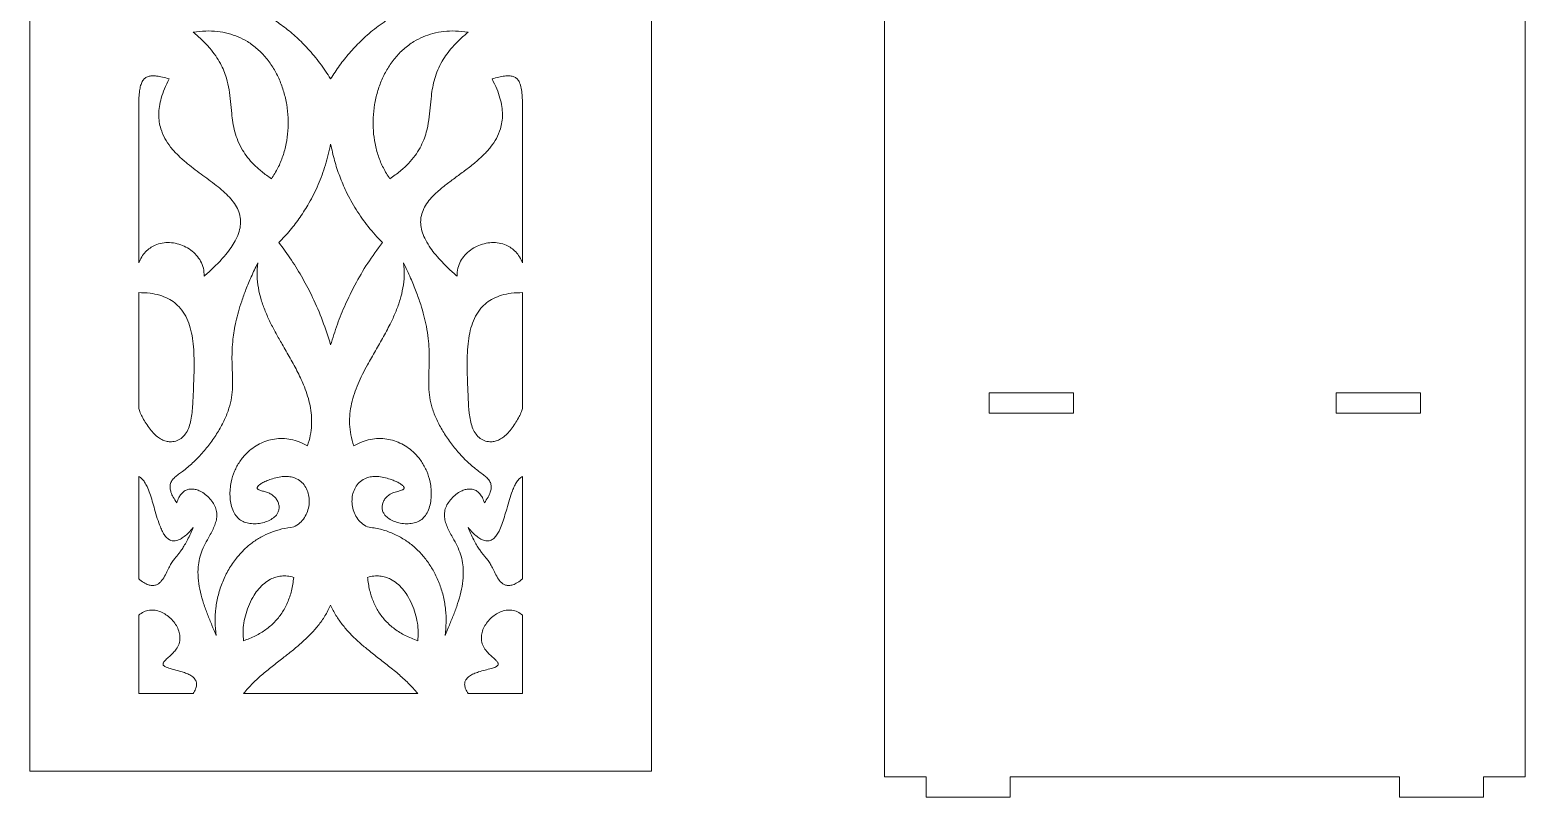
# Model space of a CAD drawing. Header units: millimetres. Extents: x -1055 to 1596, y -976 to 1493.
# Drawn here: x 709 to 1596, y -504 to -49 of the extents above; entities that cross this region are included whole.
import ezdxf

# ---------------------------------------------------------------- set-up
doc = ezdxf.new("R2010")
doc.units = ezdxf.units.MM

msp = doc.modelspace()

# ---------------------------------------------------------------- linework, layer by layer
at = {"color": 7, "linetype": 'Continuous', "lineweight": 15}
for p, q in [((708.59, -488.56), (708.59, 405.44)), ((1077.42, -488.56), (1077.42, 405.44)), ((1215.64, -492.05), (1215.64, 407.95)), ((1595.64, 407.95), (1595.64, -492.05)), ((773.13, -98.99), (773.13, -187)), ((1000.88, -187), (1000.88, -98.99)), ((773.13, -204.56), (773.13, -273.34)), ((1000.88, -273.34), (1000.88, -204.56)), ((1277.73, -264.05), (1327.73, -264.05)), ((1277.73, -276.05), (1277.73, -264.05)), ((1327.73, -264.05), (1327.73, -276.05)), ((1483.55, -276.05), (1483.55, -264.05)), ((1483.55, -264.05), (1533.55, -264.05)), ((1533.55, -264.05), (1533.55, -276.05)), ((1327.73, -276.05), (1277.73, -276.05)), ((1533.55, -276.05), (1483.55, -276.05)), ((773.13, -313.72), (773.13, -374.49)), ((1000.88, -374.49), (1000.88, -313.72)), ((773.13, -396.1), (773.13, -442.53)), ((1000.88, -442.53), (1000.88, -396.1)), ((773.13, -442.53), (805.5, -442.53)), ((835.35, -442.53), (938.66, -442.53)), ((968.51, -442.53), (1000.88, -442.53)), ((708.59, -488.56), (1077.42, -488.56)), ((1240.24, -492.05), (1215.64, -492.05)), ((1240.24, -504.05), (1240.24, -492.05)), ((1521.04, -492.05), (1290.24, -492.05)), ((1290.24, -492.05), (1290.24, -504.05)), ((1521.04, -504.05), (1521.04, -492.05)), ((1595.64, -492.05), (1571.04, -492.05)), ((1571.04, -492.05), (1571.04, -504.05)), ((1290.24, -504.05), (1240.24, -504.05)), ((1571.04, -504.05), (1521.04, -504.05))]:
    msp.add_line(p, q, dxfattribs=at)
for points, knots in [([(851.85, -41.56), (854.48, -43.35), (859.72, -46.93), (866.97, -53.08), (874.05, -60.16), (880.89, -68.32), (884.96, -74.62), (887, -77.78)], [0, 0, 0, 0, 0.187914, 0.373767, 0.558887, 0.777929, 1, 1, 1, 1]), ([(887, -77.78), (888.73, -75.09), (892.16, -69.73), (898.11, -62.29), (904.97, -54.99), (912.92, -47.92), (919.07, -43.69), (922.16, -41.56)], [0, 0, 0, 0, 0.188692, 0.374969, 0.560154, 0.778808, 1, 1, 1, 1]), ([(851.85, -136.96), (853.21, -134.86), (855.96, -130.64), (858.82, -123.58), (860.79, -116.18), (861.81, -108.51), (861.9, -100.74), (861.08, -93), (859.37, -85.44), (856.77, -78.19), (853.3, -71.42), (848.96, -65.25), (843.75, -59.84), (838.09, -55.66), (832.21, -52.63), (826.23, -50.59), (819.74, -49.42), (812.74, -49.11), (807.97, -49.71), (805.5, -50.02)], [0, 0, 0, 0, 0.0601918, 0.1208617, 0.182188, 0.2441133, 0.3064212, 0.3688073, 0.4309449, 0.4925475, 0.5534384, 0.6136217, 0.673364, 0.7332696, 0.781991, 0.8321418, 0.8845564, 0.9401756, 1, 1, 1, 1]), ([(805.5, -50.02), (807.33, -51.6), (810.79, -54.57), (815.24, -59.3), (818.81, -63.88), (821.6, -68.39), (823.7, -72.83), (825.51, -78.04), (826.83, -84.13), (827.64, -91.14), (828.19, -97.65), (828.96, -103.67), (830.1, -109.16), (831.94, -114.7), (834.49, -119.81), (837.71, -124.49), (841.52, -128.78), (846.24, -133.05), (849.91, -135.61), (851.85, -136.96)], [0, 0, 0, 0, 0.0707185, 0.1334134, 0.1895669, 0.2406569, 0.2880988, 0.3331706, 0.4016988, 0.4700495, 0.5397066, 0.5929393, 0.6473144, 0.7036148, 0.7632992, 0.8139719, 0.8693523, 0.9308671, 1, 1, 1, 1]), ([(968.51, -50.02), (966.04, -49.71), (961.27, -49.11), (954.27, -49.42), (947.78, -50.59), (941.8, -52.63), (935.92, -55.66), (930.26, -59.84), (925.05, -65.25), (920.71, -71.42), (917.24, -78.19), (914.64, -85.44), (912.93, -93), (912.11, -100.74), (912.2, -108.51), (913.22, -116.18), (915.19, -123.58), (918.05, -130.64), (920.8, -134.86), (922.16, -136.96)], [0, 0, 0, 0, 0.0598249, 0.1154444, 0.1678585, 0.2180094, 0.2667308, 0.3266363, 0.3863782, 0.4465618, 0.5074526, 0.5690553, 0.6311928, 0.6935789, 0.7558868, 0.8178121, 0.8791383, 0.939808, 1, 1, 1, 1]), ([(922.16, -136.96), (924.24, -135.5), (928.16, -132.76), (933.15, -128.13), (937.09, -123.49), (940.08, -118.8), (942.27, -114.1), (944.08, -108.57), (945.32, -102.16), (946.05, -94.97), (946.63, -88.48), (947.48, -82.68), (948.68, -77.48), (950.51, -72.27), (952.94, -67.42), (955.91, -62.9), (959.36, -58.64), (963.57, -54.26), (966.8, -51.49), (968.51, -50.02)], [0, 0, 0, 0, 0.074303, 0.139859, 0.198534, 0.252096, 0.302109, 0.349824, 0.422122, 0.49257, 0.561567, 0.612656, 0.664129, 0.717321, 0.774007, 0.822398, 0.875409, 0.934218, 1, 1, 1, 1]), ([(791.22, -77.78), (789.88, -77.38), (787.44, -76.64), (784.02, -75.97), (781.17, -75.8), (778.8, -76.17), (776.89, -77.14), (775.4, -78.8), (774.37, -81.14), (773.7, -84.16), (773.3, -88.12), (773.13, -93.14), (773.13, -96.94), (773.13, -98.99)], [0, 0, 0, 0, 0.112244, 0.204421, 0.279246, 0.340665, 0.394485, 0.448023, 0.515739, 0.597321, 0.695672, 0.834837, 1, 1, 1, 1]), ([(811.98, -194.85), (813.81, -193.22), (817.26, -190.14), (821.83, -185.48), (825.6, -181.11), (828.59, -177.01), (831.04, -172.83), (832.82, -168.53), (833.7, -164.1), (833.54, -159.79), (832.31, -155.59), (830.03, -151.58), (826.96, -147.86), (823.27, -144.32), (817.67, -139.72), (810.05, -134.22), (802.26, -128.37), (796.24, -122.96), (792, -118.28), (788.52, -113.13), (786.34, -108.04), (785.25, -103.23), (784.94, -98.77), (785.33, -93.99), (786.48, -88.87), (788.41, -83.37), (790.25, -79.71), (791.22, -77.78)], [0, 0, 0, 0, 0.050559, 0.09533, 0.1348, 0.169495, 0.199997, 0.234674, 0.264914, 0.292492, 0.322963, 0.354123, 0.387087, 0.422229, 0.459427, 0.536754, 0.616014, 0.660347, 0.703611, 0.745922, 0.788117, 0.817033, 0.847369, 0.879957, 0.915679, 0.955413, 1, 1, 1, 1]), ([(982.79, -77.78), (983.76, -79.71), (985.6, -83.37), (987.53, -88.87), (988.68, -93.99), (989.06, -98.77), (988.76, -103.23), (987.67, -108.04), (985.49, -113.13), (982.01, -118.28), (977.77, -122.96), (972.79, -127.43), (967.25, -131.77), (961.39, -136.05), (955.71, -140.25), (950.81, -144.23), (946.87, -148.06), (943.89, -151.73), (941.67, -155.67), (940.48, -159.75), (940.31, -163.89), (941.07, -168.09), (942.82, -172.59), (945.39, -176.99), (948.59, -181.33), (952.32, -185.63), (956.84, -190.22), (960.23, -193.25), (962.03, -194.85)], [0, 0, 0, 0, 0.044586, 0.08432, 0.120041, 0.152628, 0.182964, 0.211879, 0.254074, 0.296383, 0.339647, 0.383978, 0.434409, 0.484719, 0.533743, 0.580348, 0.614729, 0.647013, 0.67758, 0.707507, 0.733792, 0.762428, 0.794962, 0.832839, 0.86719, 0.906176, 0.950293, 1, 1, 1, 1]), ([(1000.88, -98.99), (1000.88, -97.23), (1000.88, -93.93), (1000.76, -89.32), (1000.46, -85.23), (999.84, -81.7), (998.72, -78.93), (997.12, -77.14), (995.21, -76.17), (992.84, -75.8), (989.99, -75.97), (986.57, -76.64), (984.13, -77.38), (982.79, -77.78)], [0, 0, 0, 0, 0.1418388, 0.2648959, 0.3696138, 0.4708486, 0.5519268, 0.6054691, 0.6592981, 0.7207222, 0.7955555, 0.8877435, 1, 1, 1, 1]), ([(887, -116.39), (886.07, -120.54), (884.21, -128.76), (879.83, -140.54), (874.7, -150.86), (869.01, -159.83), (863.08, -167.67), (858.58, -172.47), (856.3, -174.88)], [0, 0, 0, 0, 0.190537, 0.376752, 0.560883, 0.705629, 0.851637, 1, 1, 1, 1]), ([(917.71, -174.88), (914.84, -171.8), (909.16, -165.68), (902, -155.44), (896.43, -145.37), (892.27, -135.56), (889.15, -126.16), (887.72, -119.67), (887, -116.39)], [0, 0, 0, 0, 0.1883366, 0.3733381, 0.5572834, 0.7026117, 0.8498286, 1, 1, 1, 1]), ([(773.13, -187), (773.69, -185.76), (774.76, -183.38), (777.09, -180.38), (779.77, -178.05), (783.08, -176.19), (787.03, -175.01), (791.5, -174.74), (795.95, -175.39), (800.21, -176.9), (804.1, -179.18), (807.45, -182.18), (810.04, -185.86), (811.77, -190.17), (811.91, -193.27), (811.98, -194.85)], [0, 0, 0, 0, 0.073811, 0.14136, 0.204827, 0.266043, 0.346331, 0.426789, 0.507945, 0.589521, 0.670939, 0.7518, 0.832379, 0.914124, 1, 1, 1, 1]), ([(856.3, -174.88), (858.84, -178.32), (863.9, -185.17), (870.55, -196.07), (876.78, -208.04), (882.47, -221.21), (885.49, -230.83), (887, -235.67)], [0, 0, 0, 0, 0.187002, 0.372817, 0.55837, 0.777969, 1, 1, 1, 1]), ([(887, -235.67), (888.28, -231.56), (890.82, -223.37), (895.67, -211.5), (901.6, -199.37), (908.8, -187.03), (914.73, -178.94), (917.71, -174.88)], [0, 0, 0, 0, 0.188597, 0.375282, 0.560968, 0.779774, 1, 1, 1, 1]), ([(962.03, -194.85), (962.1, -193.27), (962.24, -190.17), (963.97, -185.86), (966.56, -182.18), (969.91, -179.18), (973.8, -176.9), (978.06, -175.39), (982.51, -174.74), (986.98, -175.01), (990.93, -176.19), (994.24, -178.05), (996.92, -180.38), (999.25, -183.38), (1000.32, -185.76), (1000.88, -187)], [0, 0, 0, 0, 0.0858762, 0.1676207, 0.2482003, 0.3290604, 0.4104791, 0.4920538, 0.5732095, 0.6536688, 0.733957, 0.7951725, 0.8586409, 0.9261887, 1, 1, 1, 1]), ([(843.73, -187), (842.43, -189.72), (839.95, -194.89), (836.8, -202.46), (834.25, -209.4), (832.27, -215.8), (830.78, -221.68), (829.72, -227.1), (828.95, -232.65), (828.52, -238.3), (828.45, -244.06), (828.6, -249.36), (828.82, -254.83), (828.9, -260.61), (828.37, -266.93), (826.8, -273.44), (824.11, -280.14), (820.48, -286.94), (816.02, -293.63), (810.9, -299.97), (805.29, -305.73), (800.46, -309.76), (796.75, -312.38), (794.56, -314.11), (792.76, -316.07), (791.76, -318.33), (791.66, -320.75), (792.28, -323.29), (793.66, -326.24), (795.02, -328.23), (795.78, -329.34)], [0, 0, 0, 0, 0.056924, 0.108308, 0.154695, 0.196623, 0.234618, 0.26919, 0.300823, 0.340343, 0.376219, 0.409365, 0.440586, 0.479534, 0.518486, 0.55996, 0.605487, 0.654307, 0.705283, 0.757193, 0.807795, 0.857055, 0.875722, 0.893378, 0.909745, 0.92561, 0.938796, 0.954629, 0.974601, 1, 1, 1, 1]), ([(873.32, -295.57), (873.93, -293.5), (875.11, -289.47), (875.81, -283.32), (875.73, -277.38), (874.9, -271.6), (873.45, -265.96), (871.1, -259.37), (867.62, -251.88), (863.05, -243.54), (858.58, -235.88), (854.57, -228.8), (851.15, -222.29), (848.13, -215.65), (845.67, -208.83), (843.99, -201.78), (843.15, -194.44), (843.54, -189.51), (843.73, -187)], [0, 0, 0, 0, 0.055918, 0.108688, 0.159592, 0.209681, 0.259724, 0.31021, 0.39094, 0.473349, 0.556763, 0.620692, 0.68427, 0.747256, 0.809672, 0.871916, 0.93488, 1, 1, 1, 1]), ([(930.28, -187), (930.47, -189.5), (930.86, -194.43), (930.03, -201.75), (928.35, -208.78), (925.9, -215.59), (922.58, -222.91), (918.4, -230.73), (913.56, -239.06), (909.31, -246.48), (905.87, -253.04), (903.23, -258.72), (901.02, -264.5), (899.35, -270.4), (898.35, -276.46), (898.16, -282.7), (898.82, -289.16), (900.06, -293.39), (900.69, -295.57)], [0, 0, 0, 0, 0.064982, 0.127813, 0.189923, 0.252199, 0.315042, 0.398193, 0.481759, 0.564821, 0.619718, 0.673831, 0.727149, 0.779883, 0.832531, 0.88593, 0.94126, 1, 1, 1, 1]), ([(978.23, -329.34), (978.99, -328.23), (980.35, -326.24), (981.73, -323.29), (982.35, -320.75), (982.25, -318.38), (981.32, -316.19), (979.65, -314.3), (976.58, -311.82), (972.31, -308.86), (967.55, -304.53), (962.74, -299.53), (957.99, -293.63), (953.53, -286.94), (949.9, -280.14), (947.21, -273.44), (945.64, -266.93), (945.11, -260.61), (945.19, -254.8), (945.41, -249.27), (945.57, -243.85), (945.47, -237.97), (944.96, -231.49), (943.92, -224.89), (942.39, -218.17), (940.41, -211.33), (937.76, -203.84), (934.4, -195.61), (931.7, -189.97), (930.28, -187)], [0, 0, 0, 0, 0.025398, 0.04537, 0.061203, 0.074389, 0.089474, 0.104949, 0.121579, 0.163845, 0.202992, 0.242834, 0.294742, 0.345718, 0.394538, 0.440063, 0.481537, 0.520488, 0.559434, 0.591238, 0.625051, 0.661728, 0.702238, 0.74771, 0.787745, 0.832289, 0.882037, 0.9377, 1, 1, 1, 1]), ([(773.13, -273.34), (773.43, -274.19), (774.13, -276.12), (775.65, -279.11), (777.55, -282.38), (779.77, -285.58), (782.17, -288.43), (784.73, -290.66), (787.35, -292.18), (789.95, -293.01), (792.86, -293.25), (796.02, -292.56), (799.09, -290.66), (801.49, -287.83), (803.15, -284.26), (804.22, -280.16), (804.87, -275.64), (805.35, -269.2), (805.64, -260.96), (806.01, -251.92), (806.04, -243.84), (805.72, -236.85), (804.91, -230.23), (803.47, -224.1), (801.22, -218.54), (798.21, -214), (794.56, -210.5), (790.41, -207.88), (785.44, -205.98), (779.58, -204.77), (775.37, -204.63), (773.13, -204.56)], [0, 0, 0, 0, 0.018868, 0.042953, 0.070011, 0.097824, 0.124284, 0.147796, 0.168504, 0.187138, 0.204397, 0.22896, 0.253331, 0.278603, 0.305537, 0.33498, 0.366923, 0.40084, 0.470122, 0.53919, 0.590117, 0.639065, 0.685515, 0.729242, 0.770495, 0.81023, 0.842163, 0.87561, 0.912075, 0.953072, 1, 1, 1, 1]), ([(1000.88, -204.56), (998.64, -204.63), (994.43, -204.77), (988.57, -205.98), (983.6, -207.88), (979.45, -210.5), (975.8, -214), (972.79, -218.54), (970.54, -224.1), (969.1, -230.23), (968.28, -236.85), (967.97, -243.84), (968, -251.42), (968.29, -259.47), (968.62, -267.81), (969.01, -274.85), (969.84, -280.39), (970.91, -284.4), (972.56, -287.89), (974.94, -290.67), (977.99, -292.56), (981.15, -293.25), (984.06, -293.01), (986.66, -292.18), (989.28, -290.66), (991.84, -288.43), (994.24, -285.58), (996.46, -282.38), (998.36, -279.11), (999.88, -276.12), (1000.58, -274.19), (1000.88, -273.34)], [0, 0, 0, 0, 0.046928, 0.087925, 0.124391, 0.157837, 0.18977, 0.229505, 0.270758, 0.314485, 0.360935, 0.409883, 0.46081, 0.51934, 0.578352, 0.635426, 0.666658, 0.695461, 0.721856, 0.746669, 0.77104, 0.795603, 0.812863, 0.831496, 0.852204, 0.875715, 0.902176, 0.929989, 0.957047, 0.981132, 1, 1, 1, 1]), ([(865.1, -343.71), (866.36, -342.96), (868.82, -341.5), (871.55, -338.23), (873.39, -334.55), (874.33, -330.62), (874.4, -326.64), (873.61, -322.82), (871.94, -319.35), (869.37, -316.46), (866.2, -314.62), (862.75, -313.74), (859.19, -313.65), (855.42, -314.23), (851.87, -315.2), (848.78, -316.37), (846.46, -317.52), (844.8, -318.6), (843.91, -319.42), (843.52, -320.05), (843.41, -320.42), (843.43, -320.79), (843.63, -321.16), (844.06, -321.48), (844.69, -321.77), (845.94, -322.2), (847.78, -322.68), (850.1, -323.42), (852.29, -324.49), (854.09, -326.07), (855.42, -327.97), (856.25, -330.03), (856.54, -332.15), (856.25, -334.2), (855.17, -336.37), (853.1, -338.44), (850.08, -340.15), (846.59, -341.3), (842.88, -341.84), (839.21, -341.74), (835.8, -340.95), (832.9, -339.31), (830.52, -336.82), (828.76, -333.53), (827.67, -329.6), (827.22, -325.43), (827.32, -321.19), (828.04, -316.17), (829.78, -310.57), (832.92, -304.77), (836.71, -300.2), (840.74, -296.76), (844.76, -294.27), (849.11, -292.45), (853.73, -291.35), (858.55, -291.05), (863.5, -291.61), (868.54, -293.04), (871.69, -294.71), (873.32, -295.57)], [0, 0, 0, 0, 0.022896, 0.044713, 0.066057, 0.087128, 0.10788, 0.128185, 0.148035, 0.167748, 0.188161, 0.204787, 0.223313, 0.243729, 0.264601, 0.281198, 0.295792, 0.305184, 0.312314, 0.314656, 0.316646, 0.318439, 0.320289, 0.323104, 0.326723, 0.331127, 0.343857, 0.356665, 0.369484, 0.38193, 0.393966, 0.405565, 0.416645, 0.427215, 0.437676, 0.454253, 0.472435, 0.491866, 0.511756, 0.531206, 0.549457, 0.566332, 0.582773, 0.603051, 0.624396, 0.646582, 0.668964, 0.690872, 0.726248, 0.760607, 0.794221, 0.819085, 0.843742, 0.868325, 0.893027, 0.918126, 0.943995, 0.971103, 1, 1, 1, 1]), ([(900.69, -295.57), (902.32, -294.71), (905.47, -293.04), (910.51, -291.61), (915.46, -291.05), (920.28, -291.35), (924.9, -292.45), (929.25, -294.27), (933.27, -296.76), (937.3, -300.2), (941.09, -304.77), (944.23, -310.57), (945.97, -316.17), (946.69, -321.19), (946.79, -325.43), (946.34, -329.6), (945.25, -333.53), (943.49, -336.82), (941.11, -339.31), (938.21, -340.95), (934.8, -341.74), (931.13, -341.84), (927.42, -341.3), (923.93, -340.15), (920.91, -338.44), (918.84, -336.37), (917.76, -334.2), (917.47, -332.15), (917.76, -330.03), (918.59, -327.97), (919.92, -326.07), (921.89, -324.34), (924.51, -323.18), (927.15, -322.44), (929.02, -321.93), (929.99, -321.46), (930.38, -321.15), (930.58, -320.79), (930.6, -320.42), (930.49, -320.05), (930.02, -319.29), (928.78, -318.27), (926.89, -317.17), (924.68, -316.16), (921.93, -315.14), (918.58, -314.23), (914.82, -313.65), (911.26, -313.74), (907.81, -314.62), (904.64, -316.46), (902.07, -319.35), (900.4, -322.82), (899.61, -326.64), (899.68, -330.62), (900.62, -334.55), (902.46, -338.23), (905.19, -341.5), (907.65, -342.96), (908.91, -343.71)], [0, 0, 0, 0, 0.028898, 0.056007, 0.081877, 0.106977, 0.13168, 0.156263, 0.180921, 0.205786, 0.239401, 0.273761, 0.309138, 0.331046, 0.35343, 0.375616, 0.396962, 0.417241, 0.433682, 0.450557, 0.468809, 0.48826, 0.508151, 0.527582, 0.545765, 0.562342, 0.572803, 0.583374, 0.594454, 0.606054, 0.618089, 0.630536, 0.646881, 0.66268, 0.673864, 0.677131, 0.679714, 0.681564, 0.683357, 0.685347, 0.687689, 0.697156, 0.710136, 0.722215, 0.73539, 0.756263, 0.77668, 0.795206, 0.811833, 0.832247, 0.85196, 0.871811, 0.892117, 0.912869, 0.933941, 0.955285, 0.977103, 1, 1, 1, 1]), ([(805.5, -344.1), (804.58, -345.13), (802.91, -346.99), (800.35, -349.27), (798.03, -350.85), (795.91, -351.78), (793.95, -352.08), (792.03, -351.74), (790.2, -350.62), (788.57, -348.77), (787.15, -346.41), (785.63, -342.98), (784.11, -338.47), (782.63, -333.31), (781.23, -328.35), (779.83, -323.89), (778.37, -320.12), (776.8, -317.19), (775.2, -315.01), (773.79, -314.13), (773.13, -313.72)], [0, 0, 0, 0, 0.0689953, 0.1258052, 0.1720357, 0.2096717, 0.2412484, 0.2698269, 0.3061147, 0.3465291, 0.3926339, 0.4443641, 0.5347344, 0.6315795, 0.7143722, 0.7937999, 0.8664197, 0.9169433, 0.9611094, 1, 1, 1, 1]), ([(1000.88, -313.72), (1000.25, -314.11), (998.9, -314.93), (997.36, -316.97), (995.98, -319.44), (994.5, -322.98), (993.01, -327.56), (991.54, -332.75), (990.13, -337.69), (988.71, -342.08), (987.21, -345.75), (985.6, -348.57), (983.91, -350.55), (982.02, -351.73), (980.05, -352.08), (978.1, -351.78), (975.98, -350.85), (973.66, -349.27), (971.1, -346.99), (969.43, -345.13), (968.51, -344.1)], [0, 0, 0, 0, 0.0370416, 0.0788048, 0.1263523, 0.1793595, 0.2711274, 0.3684549, 0.4509004, 0.5293107, 0.6003366, 0.6493598, 0.6920931, 0.7301731, 0.7587519, 0.7903277, 0.8279639, 0.8741947, 0.9310057, 1, 1, 1, 1]), ([(795.78, -329.34), (796.13, -328.31), (796.77, -326.41), (798.29, -324.05), (800.14, -322.34), (802.34, -321.33), (804.77, -321.06), (807.22, -321.45), (809.93, -322.49), (812.75, -324.28), (815.45, -326.81), (817.62, -329.73), (819.1, -332.9), (819.65, -336.2), (819.29, -339.45), (818.31, -342.64), (816.88, -345.79), (814.9, -349.48), (812.53, -353.67), (810.24, -358.53), (808.84, -363.6), (808.17, -369.3), (808.42, -375.62), (809.65, -382.45), (811.57, -389.17), (813.94, -395.7), (816.53, -401.98), (818.27, -406.08), (819.13, -408.08)], [0, 0, 0, 0, 0.0291627, 0.0534985, 0.0744966, 0.0960343, 0.1171889, 0.139123, 0.1622544, 0.1946973, 0.2280256, 0.2608703, 0.2919727, 0.3209516, 0.3495096, 0.3790852, 0.4100878, 0.4422572, 0.4913595, 0.539526, 0.5860424, 0.6318568, 0.6930615, 0.7550856, 0.8177709, 0.8803216, 0.9415389, 1, 1, 1, 1]), ([(954.88, -408.08), (955.74, -406.08), (957.48, -401.98), (960.07, -395.7), (962.44, -389.17), (964.36, -382.45), (965.59, -375.62), (965.83, -369.3), (965.17, -363.6), (963.77, -358.53), (961.48, -353.67), (959.1, -349.48), (957.13, -345.79), (955.7, -342.64), (954.71, -339.45), (954.36, -336.2), (954.91, -332.9), (956.39, -329.73), (958.56, -326.81), (961.26, -324.28), (964.08, -322.49), (966.78, -321.45), (969.24, -321.06), (971.67, -321.33), (973.87, -322.34), (975.72, -324.05), (977.24, -326.41), (977.88, -328.31), (978.23, -329.34)], [0, 0, 0, 0, 0.058461, 0.119678, 0.182229, 0.244915, 0.306939, 0.368143, 0.413958, 0.460474, 0.508641, 0.557743, 0.589913, 0.620915, 0.65049, 0.679049, 0.708027, 0.73913, 0.771975, 0.805303, 0.837745, 0.860877, 0.882811, 0.903965, 0.925504, 0.946501, 0.970837, 1, 1, 1, 1]), ([(773.13, -374.49), (774.12, -375.28), (775.9, -376.68), (778.64, -378.05), (781.06, -378.58), (783.18, -378.32), (784.95, -377.42), (786.83, -375.69), (788.58, -372.99), (790.15, -369.69), (791.57, -366.67), (793.12, -364.22), (794.59, -362.36), (795.94, -360.74), (797.21, -359.15), (798.59, -357.25), (800.1, -354.9), (801.76, -351.97), (803.61, -348.32), (804.83, -345.6), (805.5, -344.1)], [0, 0, 0, 0, 0.072623, 0.129217, 0.174167, 0.212467, 0.248795, 0.286136, 0.357892, 0.431009, 0.495795, 0.548726, 0.596513, 0.631352, 0.669509, 0.713447, 0.765748, 0.8291, 0.906256, 1, 1, 1, 1]), ([(819.13, -408.08), (818.82, -405.4), (818.22, -400.02), (818.73, -391.88), (820.23, -383.86), (822.79, -376.11), (826.38, -368.79), (830.63, -362.54), (835.3, -357.36), (840.16, -353.16), (845.6, -349.59), (851.6, -346.76), (858.15, -344.66), (862.75, -344.03), (865.1, -343.71)], [0, 0, 0, 0, 0.091431, 0.183285, 0.275365, 0.367415, 0.459241, 0.55082, 0.622791, 0.695071, 0.768144, 0.8427, 0.919626, 1, 1, 1, 1]), ([(908.91, -343.71), (911.47, -344.07), (916.47, -344.77), (923.54, -347.19), (929.96, -350.47), (935.7, -354.6), (940.75, -359.44), (945.09, -364.89), (948.84, -371.05), (951.87, -377.85), (954.1, -385.22), (955.37, -392.81), (955.76, -400.48), (955.17, -405.55), (954.88, -408.08)], [0, 0, 0, 0, 0.087479, 0.170977, 0.251861, 0.331226, 0.40988, 0.488353, 0.566929, 0.653581, 0.740403, 0.827214, 0.913799, 1, 1, 1, 1]), ([(968.51, -344.1), (969.18, -345.6), (970.39, -348.32), (972.25, -351.97), (973.91, -354.9), (975.42, -357.25), (976.8, -359.15), (978.07, -360.74), (979.42, -362.36), (980.89, -364.22), (982.44, -366.67), (983.86, -369.69), (985.43, -372.99), (987.17, -375.69), (989.06, -377.42), (990.83, -378.32), (992.95, -378.58), (995.37, -378.05), (998.11, -376.68), (999.89, -375.28), (1000.88, -374.49)], [0, 0, 0, 0, 0.0937426, 0.1708995, 0.2342527, 0.2865529, 0.3304907, 0.368648, 0.4034869, 0.4512731, 0.5042043, 0.568991, 0.642108, 0.7138629, 0.7512053, 0.7875317, 0.8258329, 0.8707822, 0.9273773, 1, 1, 1, 1]), ([(865.1, -373.6), (863.86, -373.3), (861.46, -372.72), (857.84, -372.72), (854.47, -373.36), (851.01, -374.77), (847.55, -377.08), (844.27, -380.35), (841.28, -384.48), (838.72, -389.4), (836.71, -394.95), (835.46, -400.58), (834.87, -406.06), (835.19, -409.58), (835.35, -411.27)], [0, 0, 0, 0, 0.068371, 0.131474, 0.191596, 0.250673, 0.330136, 0.412103, 0.496979, 0.601714, 0.707447, 0.811197, 0.909734, 1, 1, 1, 1]), ([(835.35, -411.27), (837.74, -410.35), (842.37, -408.58), (848.59, -404.79), (853.86, -400.28), (858.24, -394.89), (861.63, -388.6), (864.06, -381.39), (864.75, -376.26), (865.1, -373.6)], [0, 0, 0, 0, 0.150391, 0.290848, 0.424866, 0.556458, 0.696305, 0.842795, 1, 1, 1, 1]), ([(938.66, -411.27), (938.82, -409.58), (939.14, -406.06), (938.55, -400.58), (937.3, -394.95), (935.29, -389.4), (932.73, -384.48), (929.74, -380.35), (926.46, -377.08), (923, -374.77), (919.54, -373.36), (916.17, -372.72), (912.55, -372.72), (910.15, -373.3), (908.91, -373.6)], [0, 0, 0, 0, 0.090266, 0.188803, 0.292553, 0.398287, 0.503021, 0.587896, 0.669864, 0.749328, 0.808404, 0.868526, 0.931629, 1, 1, 1, 1]), ([(908.91, -373.6), (909.24, -376.14), (909.9, -381.06), (912.14, -387.98), (915.3, -394.15), (919.54, -399.66), (924.88, -404.42), (931.32, -408.44), (936.16, -410.3), (938.66, -411.27)], [0, 0, 0, 0, 0.150331, 0.290744, 0.424739, 0.556329, 0.696199, 0.842732, 1, 1, 1, 1]), ([(887, -390.16), (885.93, -392.31), (883.82, -396.55), (879.7, -402.26), (875.13, -407.44), (870.16, -412.18), (864.91, -416.62), (859.18, -421.14), (853.07, -425.86), (846.76, -430.97), (840.69, -436.4), (837.13, -440.48), (835.35, -442.53)], [0, 0, 0, 0, 0.09711, 0.191145, 0.28383, 0.376225, 0.468827, 0.561728, 0.6714, 0.78095, 0.890299, 1, 1, 1, 1]), ([(938.66, -442.53), (936.85, -440.45), (933.21, -436.29), (927.02, -430.78), (920.59, -425.58), (914.04, -420.53), (908.03, -415.76), (902.69, -411.12), (898.07, -406.58), (893.83, -401.63), (890, -396.2), (888.01, -392.19), (887, -390.16)], [0, 0, 0, 0, 0.1116858, 0.2230222, 0.3345737, 0.4462333, 0.5576492, 0.644888, 0.732004, 0.8194973, 0.9083307, 1, 1, 1, 1]), ([(805.5, -442.53), (806.02, -441.66), (806.94, -440.11), (807.58, -437.7), (807.42, -435.61), (806.45, -433.72), (804.69, -432.14), (802.31, -430.86), (799.59, -429.85), (796.7, -429.01), (793.84, -428.28), (791.25, -427.59), (789.38, -426.94), (788.24, -426.29), (787.72, -425.77), (787.54, -425.23), (787.6, -424.74), (788.03, -423.76), (789.35, -422.37), (791.23, -420.66), (793.19, -418.83), (795.2, -416.7), (796.94, -413.95), (797.73, -410.5), (797.49, -407.07), (796.39, -403.76), (794.59, -400.68), (792.22, -397.95), (789.41, -395.68), (786.28, -394), (782.92, -393.03), (779.47, -392.94), (776.01, -393.87), (774.11, -395.34), (773.13, -396.1)], [0, 0, 0, 0, 0.036153, 0.064321, 0.087643, 0.109471, 0.138497, 0.170842, 0.205923, 0.242052, 0.278678, 0.311437, 0.337791, 0.349234, 0.358227, 0.363469, 0.368945, 0.375337, 0.401432, 0.436241, 0.466714, 0.497454, 0.540891, 0.581366, 0.62151, 0.66266, 0.705036, 0.748165, 0.791273, 0.833602, 0.874733, 0.914978, 0.955802, 1, 1, 1, 1]), ([(1000.88, -396.1), (999.9, -395.34), (998, -393.87), (994.54, -392.94), (991.09, -393.03), (987.73, -394), (984.6, -395.68), (981.79, -397.95), (979.42, -400.68), (977.62, -403.76), (976.52, -407.07), (976.28, -410.5), (977.07, -413.95), (978.94, -416.9), (981.3, -419.3), (983.42, -421.23), (985.1, -422.82), (986.05, -423.93), (986.41, -424.74), (986.47, -425.23), (986.29, -425.77), (985.77, -426.29), (984.43, -427.06), (982, -427.81), (978.57, -428.68), (975.09, -429.62), (971.95, -430.75), (969.42, -432.06), (967.57, -433.69), (966.59, -435.61), (966.42, -437.7), (967.07, -440.11), (967.99, -441.66), (968.51, -442.53)], [0, 0, 0, 0, 0.044199, 0.085023, 0.125269, 0.166401, 0.208731, 0.251839, 0.294969, 0.337345, 0.378496, 0.41864, 0.459116, 0.502554, 0.541714, 0.579463, 0.605033, 0.624693, 0.631085, 0.636561, 0.641803, 0.650797, 0.662239, 0.696979, 0.741007, 0.788947, 0.825928, 0.860049, 0.890527, 0.912355, 0.935678, 0.963846, 1, 1, 1, 1])]:
    msp.add_open_spline(points, degree=3, knots=knots, dxfattribs=at)

doc.saveas('drawing.dxf')
